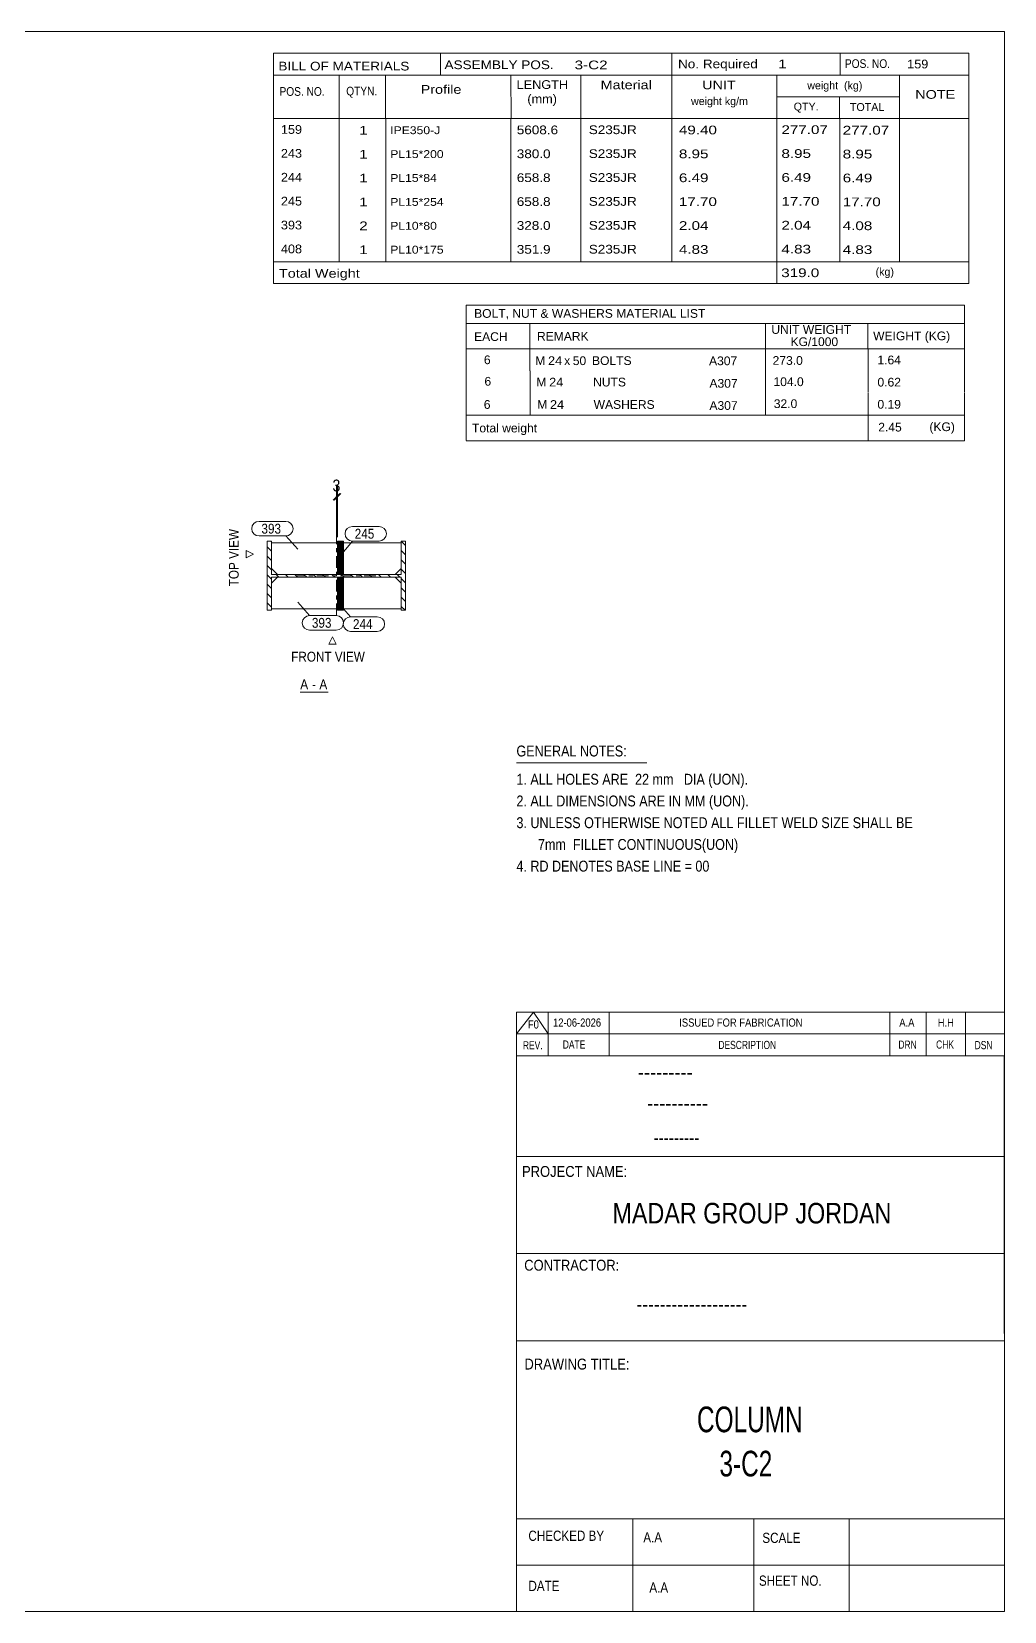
# Model space of a CAD drawing. Header units: millimetres. Extents: x 2 to 579, y 1 to 405.
# Drawn here: x 332.8 to 579, y 5 to 405 of the extents above; entities that cross this region are included whole.
import ezdxf

# ---------------------------------------------------------------- set-up
doc = ezdxf.new("R2010")
doc.units = ezdxf.units.MM
for name, pattern in [('XKITLINE00', [0]), ('XKITLINE01', [4, 1, -1, 1, -1]), ('XKITLINE03', [6, 3, -1, 1, -1])]:
    doc.linetypes.add(name, pattern=pattern)
for name, color, linetype, lineweight in [('Dimensions', 7, 'Continuous', 0), ('DrawingSheet', 5, 'Continuous', 0), ('OtherObjectType', 7, 'Continuous', 0), ('Part', 2, 'Continuous', 0), ('PartMark', 7, 'Continuous', 0)]:
    doc.layers.add(name, color=color, linetype=linetype, lineweight=lineweight)
doc.styles.add('@ARIAL_UNICODE_MS_BOLD', font='ARIAL.TTF')
doc.styles.add('ARIAL', font='ARIAL.TTF')
doc.styles.add('ARIAL_NARROW', font='ARIALN.TTF')
doc.styles.add('COMIC_SANS_MS_BOLD', font='COMICBD.TTF')
doc.styles.add('SWIS721_EX_BT', font='ARIAL.TTF')
doc.styles.add('SWISSE', font='ARIAL.TTF')

# ---------------------------------------------------------------- blocks, each defined once
blk = doc.blocks.new('*A1')
at = {"layer": 'Part', "color": 7, "linetype": 'XKITLINE00', "lineweight": 0}
for p, q in [((393.54, 273.41), (392.44, 274.51)), ((393.54, 271.05), (392.44, 272.15)), ((393.54, 275.77), (393.33, 275.97)), ((427.44, 274.87), (426.34, 275.97)), ((426.34, 275.97), (426.34, 275.97)), ((427.44, 272.51), (426.34, 273.61)), ((393.54, 268.69), (392.44, 269.79)), ((427.44, 270.15), (426.34, 271.25)), ((427.44, 267.8), (426.34, 268.9)), ((393.54, 266.34), (392.44, 267.44)), ((393.54, 263.98), (392.44, 265.08)), ((395.36, 266.87), (394.66, 267.57)), ((397.72, 266.87), (397.02, 267.57)), ((400.08, 266.87), (399.38, 267.57)), ((402.43, 266.87), (401.73, 267.57)), ((404.79, 266.87), (404.09, 267.57)), ((407.15, 266.87), (406.45, 267.57)), ((409.51, 266.87), (408.81, 267.57)), ((411.86, 266.87), (411.16, 267.57)), ((414.22, 266.87), (413.52, 267.57)), ((416.58, 266.87), (415.88, 267.57)), ((418.93, 266.87), (418.23, 267.57)), ((421.29, 266.87), (420.59, 267.57)), ((423.65, 266.87), (422.95, 267.57)), ((426.01, 266.87), (425.31, 267.57)), ((427.44, 265.44), (426.34, 266.54)), ((427.44, 263.08), (426.34, 264.18)), ((393.54, 261.62), (392.44, 262.72)), ((393.54, 259.27), (392.44, 260.37)), ((427.44, 260.73), (426.34, 261.83)), ((427.33, 258.47), (426.34, 259.47))]:
    blk.add_line(p, q, dxfattribs=at)
blk = doc.blocks.new('*A2')
at = {"layer": 'Part', "color": 7, "linetype": 'XKITLINE00', "lineweight": 0}
for p, q in [((410.19, 266.87), (410.19, 266.87)), ((410.19, 266.87), (410.19, 266.87)), ((410.29, 266.77), (410.19, 266.67)), ((410.39, 266.67), (410.19, 266.47)), ((410.49, 266.57), (410.19, 266.26)), ((410.59, 266.47), (410.19, 266.06)), ((410.69, 266.36), (410.19, 265.86)), ((410.79, 266.26), (410.19, 265.66)), ((410.89, 266.16), (410.19, 265.45)), ((410.99, 266.06), (410.19, 265.25)), ((411.1, 265.96), (410.19, 265.05)), ((411.2, 265.86), (410.19, 264.85)), ((411.3, 265.76), (410.19, 264.65)), ((411.4, 265.66), (410.19, 264.44)), ((411.5, 265.56), (410.19, 264.24)), ((411.6, 265.45), (410.19, 264.04)), ((411.69, 265.34), (410.19, 263.84)), ((411.69, 265.14), (410.19, 263.64)), ((411.69, 264.93), (410.19, 263.43)), ((411.69, 264.73), (410.19, 263.23)), ((411.69, 264.53), (410.19, 263.03)), ((411.69, 264.33), (410.19, 262.83)), ((411.69, 264.13), (410.19, 262.63)), ((410.39, 266.87), (410.29, 266.77)), ((410.59, 266.87), (410.39, 266.67)), ((410.79, 266.87), (410.49, 266.57)), ((410.99, 266.87), (410.59, 266.47)), ((411.2, 266.87), (410.69, 266.36)), ((411.4, 266.87), (410.79, 266.26)), ((411.6, 266.87), (410.89, 266.16)), ((411.69, 266.75), (410.99, 266.06)), ((411.69, 266.55), (411.1, 265.96)), ((411.69, 266.35), (411.2, 265.86)), ((411.69, 266.15), (411.3, 265.76)), ((411.69, 265.94), (411.4, 265.66)), ((411.69, 265.74), (411.5, 265.56)), ((411.69, 265.54), (411.6, 265.45)), ((411.69, 263.92), (410.19, 262.42)), ((411.69, 263.72), (410.19, 262.22)), ((411.69, 263.52), (410.19, 262.02)), ((411.69, 263.32), (410.19, 261.82)), ((411.69, 263.12), (410.19, 261.62)), ((411.69, 262.91), (410.19, 261.41)), ((411.69, 262.71), (410.19, 261.21)), ((411.69, 262.51), (410.19, 261.01)), ((411.69, 262.31), (410.19, 260.81)), ((411.69, 262.11), (410.19, 260.61)), ((411.69, 261.9), (410.19, 260.4)), ((411.69, 261.7), (410.19, 260.2)), ((411.69, 261.5), (410.19, 260)), ((411.69, 261.3), (410.19, 259.8)), ((411.69, 261.1), (410.19, 259.6)), ((411.69, 260.89), (410.19, 259.39)), ((411.69, 260.69), (410.19, 259.19)), ((411.69, 260.49), (410.19, 258.99)), ((411.69, 260.29), (410.19, 258.79)), ((411.69, 260.09), (410.19, 258.59)), ((411.69, 259.88), (410.27, 258.47)), ((411.69, 259.68), (410.47, 258.47)), ((411.69, 259.48), (410.68, 258.47)), ((411.69, 259.28), (410.88, 258.47)), ((411.69, 259.07), (411.08, 258.47)), ((411.69, 258.87), (411.28, 258.47)), ((411.69, 258.67), (411.48, 258.47))]:
    blk.add_line(p, q, dxfattribs=at)
blk = doc.blocks.new('*A3')
at = {"layer": 'Part', "color": 7, "linetype": 'XKITLINE00', "lineweight": 0}
for p, q in [((410.29, 275.87), (410.19, 275.77)), ((410.39, 275.77), (410.19, 275.57)), ((410.49, 275.67), (410.19, 275.36)), ((410.59, 275.57), (410.19, 275.16)), ((410.69, 275.46), (410.19, 274.96)), ((410.79, 275.36), (410.19, 274.76)), ((410.89, 275.26), (410.19, 274.56)), ((410.99, 275.16), (410.19, 274.35)), ((411.1, 275.06), (410.19, 274.15)), ((411.2, 274.96), (410.19, 273.95)), ((411.3, 274.86), (410.19, 273.75)), ((411.4, 274.76), (410.19, 273.55)), ((411.5, 274.66), (410.19, 273.34)), ((411.6, 274.56), (410.19, 273.14)), ((411.69, 274.44), (410.19, 272.94)), ((411.69, 274.24), (410.19, 272.74)), ((411.69, 274.04), (410.19, 272.54)), ((411.69, 273.83), (410.19, 272.33)), ((411.69, 273.63), (410.19, 272.13)), ((411.69, 273.43), (410.19, 271.93)), ((411.69, 273.23), (410.19, 271.73)), ((411.69, 273.02), (410.19, 271.52)), ((411.69, 272.82), (410.19, 271.32)), ((411.69, 272.62), (410.19, 271.12)), ((411.69, 272.42), (410.19, 270.92)), ((411.69, 272.22), (410.19, 270.72)), ((411.69, 272.01), (410.19, 270.51)), ((410.39, 275.97), (410.29, 275.87)), ((410.59, 275.97), (410.39, 275.77)), ((410.79, 275.97), (410.49, 275.67)), ((410.99, 275.97), (410.59, 275.57)), ((411.2, 275.97), (410.69, 275.46)), ((411.4, 275.97), (410.79, 275.36)), ((411.6, 275.97), (410.89, 275.26)), ((411.69, 275.85), (410.99, 275.16)), ((411.69, 275.65), (411.1, 275.06)), ((411.69, 275.45), (411.2, 274.96)), ((411.69, 275.25), (411.3, 274.86)), ((411.69, 275.05), (411.4, 274.76)), ((411.69, 274.84), (411.5, 274.66)), ((411.69, 274.64), (411.6, 274.56)), ((411.69, 271.81), (410.19, 270.31)), ((411.69, 271.61), (410.19, 270.11)), ((411.69, 271.41), (410.19, 269.91)), ((411.69, 271.21), (410.19, 269.71)), ((411.69, 271), (410.19, 269.5)), ((411.69, 270.8), (410.19, 269.3)), ((411.69, 270.6), (410.19, 269.1)), ((411.69, 270.4), (410.19, 268.9)), ((411.69, 270.2), (410.19, 268.7)), ((411.69, 269.99), (410.19, 268.49)), ((411.69, 269.79), (410.19, 268.29)), ((411.69, 269.59), (410.19, 268.09)), ((411.69, 269.39), (410.19, 267.89)), ((411.69, 269.19), (410.19, 267.69)), ((411.69, 268.98), (410.27, 267.57)), ((411.69, 268.78), (410.47, 267.57)), ((411.69, 268.58), (410.68, 267.57)), ((411.69, 268.38), (410.88, 267.57)), ((411.69, 268.18), (411.08, 267.57)), ((411.69, 267.97), (411.28, 267.57)), ((411.69, 267.77), (411.48, 267.57))]:
    blk.add_line(p, q, dxfattribs=at)
blk = doc.blocks.new('*A28')
at = {"layer": 'Part', "color": 7, "linetype": 'XKITLINE03', "lineweight": 0}
for p, q in [((409.94, 257.22), (409.94, 277.22)), ((419.94, 267.22), (399.94, 267.22))]:
    blk.add_line(p, q, dxfattribs=at)
at = {"layer": 'Part', "color": 2, "linetype": 'XKITLINE00', "lineweight": 0}
for p, q in [((392.44, 258.47), (392.44, 275.97)), ((392.44, 275.97), (393.54, 275.97)), ((393.54, 275.97), (393.54, 267.57)), ((426.34, 275.97), (427.44, 275.97)), ((426.34, 267.57), (426.34, 275.97)), ((427.44, 275.97), (427.44, 258.47)), ((393.54, 267.57), (426.34, 267.57)), ((426.34, 266.87), (393.54, 266.87)), ((393.54, 266.87), (393.54, 258.47)), ((426.34, 258.47), (426.34, 266.87)), ((393.54, 258.47), (392.44, 258.47)), ((427.44, 258.47), (426.34, 258.47))]:
    blk.add_line(p, q, dxfattribs=at)
blk = doc.blocks.new('*A29')
at = {"layer": 'Part', "color": 2, "linetype": 'XKITLINE00', "lineweight": 0}
for p, q in [((393.54, 265.37), (395.04, 266.87)), ((426.34, 265.37), (424.84, 266.87)), ((393.54, 258.87), (410.19, 258.87)), ((426.34, 258.87), (411.69, 258.87))]:
    blk.add_line(p, q, dxfattribs=at)
at = {"layer": 'Part', "color": 7, "linetype": 'XKITLINE01', "lineweight": 0}
for p, q in [((393.54, 258.87), (393.54, 265.37)), ((395.04, 266.87), (424.84, 266.87)), ((426.34, 258.87), (426.34, 265.37)), ((410.19, 258.87), (411.69, 258.87))]:
    blk.add_line(p, q, dxfattribs=at)
blk = doc.blocks.new('*A30')
at = {"layer": 'Part', "color": 2, "linetype": 'XKITLINE00', "lineweight": 0}
for p, q in [((393.54, 275.57), (410.19, 275.57)), ((426.34, 275.57), (411.69, 275.57)), ((393.54, 269.07), (395.04, 267.57)), ((426.34, 269.07), (424.84, 267.57))]:
    blk.add_line(p, q, dxfattribs=at)
at = {"layer": 'Part', "color": 7, "linetype": 'XKITLINE01', "lineweight": 0}
for p, q in [((393.54, 269.07), (393.54, 275.57)), ((411.69, 275.57), (410.19, 275.57)), ((426.34, 275.57), (426.34, 269.07)), ((395.04, 267.57), (424.84, 267.57))]:
    blk.add_line(p, q, dxfattribs=at)
blk = doc.blocks.new('*A31')
at = {"layer": 'Part', "color": 2, "linetype": 'XKITLINE00', "lineweight": 0}
for p, q in [((410.19, 258.47), (410.19, 266.87)), ((410.19, 266.87), (411.69, 266.87)), ((411.69, 258.47), (411.69, 266.87)), ((411.69, 258.47), (410.19, 258.47))]:
    blk.add_line(p, q, dxfattribs=at)
at = {"layer": 'Part', "color": 7, "linetype": 'XKITLINE01', "lineweight": 0}
blk.add_line((410.19, 265.37), (411.69, 265.37), dxfattribs=at)
blk = doc.blocks.new('*A32')
at = {"layer": 'Part', "color": 2, "linetype": 'XKITLINE00', "lineweight": 0}
for p, q in [((410.19, 275.97), (410.19, 267.57)), ((411.69, 275.97), (410.19, 275.97)), ((411.69, 267.57), (411.69, 275.97)), ((411.69, 267.57), (410.19, 267.57))]:
    blk.add_line(p, q, dxfattribs=at)
at = {"layer": 'Part', "color": 7, "linetype": 'XKITLINE01', "lineweight": 0}
blk.add_line((410.19, 269.07), (411.69, 269.07), dxfattribs=at)
blk = doc.blocks.new('*A33')
at = {"layer": 'DrawingSheet', "color": 5, "linetype": 'XKITLINE00', "lineweight": 0}
for p, q in [((579, 405), (5, 405)), ((5, 405), (5, 5)), ((579, 5), (579, 405)), ((5, 5), (579, 5))]:
    blk.add_line(p, q, dxfattribs=at)
at = {"layer": 'DrawingSheet', "color": 5, "style": 'ARIAL', "width": 0.85}
blk.add_text('Tekla structures', height=2, rotation=90, dxfattribs=at).set_placement((4.5, 5.5))
blk = doc.blocks.new('*A34')
at = {"layer": 'OtherObjectType', "color": 7, "linetype": 'XKITLINE00', "lineweight": 0}
for p, q in [((442.76, 335.7), (442.75, 324.7)), ((442.76, 335.7), (568.88, 335.7)), ((568.88, 335.7), (568.88, 324.7)), ((442.75, 331.05), (568.88, 331.05)), ((458.87, 331.06), (458.87, 324.7)), ((518.57, 331.06), (518.57, 324.7)), ((544.47, 331.04), (544.47, 324.7)), ((442.76, 324.67), (442.76, 319.17)), ((442.77, 324.7), (568.88, 324.7)), ((458.92, 324.7), (458.92, 319.08)), ((518.57, 324.7), (518.57, 319.08)), ((544.5, 324.7), (544.5, 319.2)), ((568.88, 324.7), (568.88, 319.2)), ((442.79, 319.08), (442.79, 313.47)), ((458.95, 319.08), (458.95, 313.46)), ((518.57, 319.08), (518.57, 313.46)), ((544.5, 319.08), (544.5, 313.58)), ((568.88, 319.08), (568.88, 313.58)), ((442.79, 313.45), (442.79, 307.88)), ((458.95, 313.46), (458.95, 307.84)), ((518.57, 313.46), (518.57, 307.84)), ((544.5, 313.46), (544.5, 307.85)), ((568.88, 313.46), (568.88, 307.85)), ((568.88, 307.85), (442.75, 307.88)), ((442.78, 307.84), (442.78, 301.44)), ((442.85, 307.84), (568.87, 307.84)), ((544.5, 307.81), (544.5, 301.39)), ((568.87, 307.81), (568.87, 301.4)), ((442.77, 301.4), (568.87, 301.4))]:
    blk.add_line(p, q, dxfattribs=at)
at = {"layer": 'OtherObjectType', "color": 7, "style": 'ARIAL_NARROW'}
for s, width, p in [('BOLT, NUT & WASHERS MATERIAL LIST', 1.211571, (444.79, 332.54)), ('EACH', 1.211571, (444.78, 326.67)), ('REMARK', 1.211571, (460.7, 326.76)), ('UNIT WEIGHT', 1.211571, (520.03, 328.47)), ('WEIGHT (KG)', 1.211571, (545.78, 326.85)), (' KG/1000', 1.211571, (524.02, 325.38)), ('6', 1.211571, (447.26, 320.8)), ('M', 1.211571, (460.26, 320.6)), ('24', 1.275, (463.5, 320.58)), ('x', 1.211571, (467.58, 320.58)), ('50', 1.211571, (469.76, 320.57)), ('BOLTS', 1.211571, (474.63, 320.59)), ('A307', 1.211571, (504.25, 320.54)), ('273.0', 1.211571, (520.34, 320.63)), ('1.64', 1.211571, (546.87, 320.76)), ('6', 1.211571, (447.4, 315.36)), ('M', 1.211571, (460.54, 315.16)), ('24', 1.275, (463.78, 315.14)), ('NUTS', 1.211571, (474.91, 315.16)), ('A307', 1.211571, (504.35, 314.84)), ('104.0', 1.211571, (520.56, 315.25)), ('0.62', 1.211571, (546.87, 315.14)), ('6', 1.211571, (447.24, 309.49)), ('M', 1.211571, (460.76, 309.49)), ('24', 1.275, (464, 309.47)), ('WASHERS', 1.211571, (475.04, 309.48)), ('A307', 1.211571, (504.35, 309.22)), ('32.0', 1.211571, (520.64, 309.69)), ('0.19', 1.211571, (546.87, 309.53)), ('Total weight', 1.211571, (444.26, 303.52)), ('2.45', 1.211571, (547.07, 303.75)), ('(KG)', 1.211571, (560.02, 303.85))]:
    blk.add_text(s, height=2.2, dxfattribs=dict(at, width=width)).set_placement(p)
blk = doc.blocks.new('*A35')
at = {"layer": 'OtherObjectType', "color": 7, "linetype": 'XKITLINE00', "lineweight": 0}
blk.add_line((455.5, 219.82), (488.5, 219.82), dxfattribs=at)
at = {"layer": 'OtherObjectType', "color": 7, "style": 'ARIAL_NARROW', "width": 1.008832}
for s, p in [('GENERAL NOTES:', (455.5, 221.47)), ('1. ALL HOLES ARE  22 mm   DIA (UON).', (455.5, 214.32)), ('2. ALL DIMENSIONS ARE IN MM (UON).', (455.5, 208.82)), ('3. UNLESS OTHERWISE NOTED ALL FILLET WELD SIZE SHALL BE', (455.5, 203.32)), ('7mm  FILLET CONTINUOUS(UON)', (460.95, 197.82)), ('4. RD DENOTES BASE LINE = 00', (455.5, 192.32))]:
    blk.add_text(s, height=2.75, dxfattribs=at).set_placement(p)
blk = doc.blocks.new('*A36')
at = {"layer": 'OtherObjectType', "color": 7, "linetype": 'XKITLINE00', "lineweight": 0}
for p, q in [((455.5, 156.76), (579, 156.76)), ((455.5, 151.21), (459.82, 156.76)), ((455.5, 151.21), (455.5, 156.76)), ((459.82, 156.76), (463.53, 151.21)), ((463.53, 151.21), (463.53, 156.76)), ((478.97, 151.21), (478.97, 156.76)), ((549.98, 151.21), (549.98, 156.76)), ((559.24, 151.21), (559.24, 156.76)), ((569.12, 151.21), (569.12, 156.76)), ((579, 151.21), (579, 156.76)), ((455.5, 151.21), (579, 151.21)), ((455.5, 145.65), (455.5, 151.21)), ((459.21, 151.21), (579, 151.21)), ((463.53, 145.65), (463.53, 151.21)), ((478.97, 145.65), (478.97, 151.21)), ((549.98, 145.65), (549.98, 151.21)), ((559.24, 145.65), (559.24, 151.21)), ((569.12, 145.65), (569.12, 151.21)), ((579, 145.65), (579, 151.21))]:
    blk.add_line(p, q, dxfattribs=at)
at = {"layer": 'OtherObjectType', "color": 7, "style": 'ARIAL_NARROW'}
for s, height, width, p in [('F0', 2.058, 1.008832, (458.4, 152.59)), ('12-06-2026', 2.058, 1.008832, (464.76, 153.06)), ('ISSUED FOR FABRICATION', 2.0583, 1.008832, (496.71, 153.06)), ('A.A', 2.058, 1.008832, (552.4, 153.06)), ('H.H', 2.058, 1.008832, (562.13, 153.06)), ('REV.', 2.058, 0.907949, (457.13, 147.31)), ('DATE', 2.058, 0.907949, (467.23, 147.5)), ('DESCRIPTION', 2.0583, 0.907949, (506.61, 147.39)), ('DRN', 2.058, 0.907949, (552.17, 147.47)), ('CHK', 2.058, 0.907949, (561.72, 147.5)), ('DSN', 2.058, 0.907949, (571.47, 147.35))]:
    blk.add_text(s, height=height, dxfattribs=dict(at, width=width)).set_placement(p)
blk = doc.blocks.new('*A38')
at = {"layer": 'OtherObjectType', "color": 2, "linetype": 'XKITLINE00', "lineweight": 0}
for p, q in [((455.5, 145.65), (579, 145.65)), ((455.5, 5), (455.5, 145.64)), ((578.98, 145.64), (579, 5)), ((579, 120.14), (455.5, 120.14)), ((455.5, 95.63), (579, 95.63)), ((579, 73.49), (455.5, 73.49)), ((579, 28.4), (455.5, 28.4)), ((484.94, 28.4), (484.94, 5)), ((515.62, 5), (515.62, 28.4)), ((539.75, 5), (539.75, 28.4)), ((579, 16.7), (455.5, 16.7)), ((579, 5), (455.5, 5))]:
    blk.add_line(p, q, dxfattribs=at)
at = {"layer": 'OtherObjectType', "color": 4, "style": '@ARIAL_UNICODE_MS_BOLD', "width": 0.85}
blk.add_text('---------', height=3.9, dxfattribs=at).set_placement((486.23, 139.59))
at = {"layer": 'OtherObjectType', "color": 7, "style": 'ARIAL', "width": 0.85}
for s, height, p in [('----------', 3.9, (488.56, 131.77)), ('---------', 3.25, (490.21, 123.31))]:
    blk.add_text(s, height=height, dxfattribs=at).set_placement(p)
at = {"layer": 'OtherObjectType', "color": 3, "width": 0.85}
for s, style, p in [('PROJECT NAME:', 'SWIS721_EX_BT', (456.92, 115.01)), ('CONTRACTOR:', 'SWISSE', (457.47, 91.27)), ('DRAWING TITLE:', 'SWIS721_EX_BT', (457.53, 66.24))]:
    blk.add_text(s, height=2.7618, dxfattribs=dict(at, style=style)).set_placement(p)
at = {"layer": 'OtherObjectType', "color": 7, "width": 0.85}
for s, height, p in [('MADAR GROUP JORDAN', 5.2, (479.79, 103.23)), ('CHECKED BY', 2.592, (458.53, 22.86)), ('A.A', 2.592, (487.61, 22.45)), ('SCALE', 2.592, (517.74, 22.33)), ('DATE', 2.592, (458.54, 10.16)), ('A.A', 2.592, (489.14, 9.76)), ('SHEET NO.', 2.592, (516.87, 11.49))]:
    blk.add_text(s, height=height, dxfattribs=at).set_placement(p)
at = {"layer": 'OtherObjectType', "color": 1}
for s, height, style, width, p in [('-------------------', 3.9, 'COMIC_SANS_MS_BOLD', 0.85, (485.87, 80.86)), ('COLUMN', 6.5, 'ARIAL', 0.68, (501.19, 50.37)), ('3-C2', 6.5, 'ARIAL', 0.68, (506.88, 39.17))]:
    blk.add_text(s, height=height, dxfattribs=dict(at, style=style, width=width)).set_placement(p)
blk = doc.blocks.new('*A39')
at = {"layer": 'OtherObjectType', "color": 7, "linetype": 'XKITLINE00', "lineweight": 0}
for p, q in [((393.98, 399.5), (569.98, 399.5)), ((393.98, 399.5), (393.98, 388.5)), ((436.26, 399.42), (436.26, 393.87)), ((494.85, 394), (494.85, 399.5)), ((537.43, 393.96), (537.43, 399.42)), ((569.98, 394), (569.98, 399.5)), ((393.98, 394), (569.98, 394)), ((410.64, 394), (410.64, 383)), ((422.4, 393.98), (422.4, 383.03)), ((454.12, 393.99), (454.13, 383)), ((471.78, 393.98), (471.78, 383)), ((494.85, 393.98), (494.85, 383)), ((521.43, 394), (521.43, 383)), ((552.42, 394), (552.42, 383)), ((569.98, 394), (569.98, 388.5)), ((393.98, 388.5), (393.98, 383)), ((521.45, 388.52), (552.45, 388.52)), ((537.28, 388.52), (537.28, 383)), ((569.98, 388.5), (569.98, 383)), ((393.98, 383), (569.98, 383)), ((393.98, 383), (393.98, 376.95)), ((410.63, 383), (410.63, 376.95)), ((422.44, 382.99), (422.44, 376.95)), ((454.12, 383), (454.11, 376.95)), ((471.79, 383), (471.79, 376.95)), ((494.87, 383), (494.87, 376.95)), ((521.44, 383), (521.44, 376.95)), ((537.33, 382.95), (537.33, 376.95)), ((552.43, 383), (552.43, 376.95)), ((569.98, 383), (569.98, 376.95)), ((393.98, 376.95), (393.98, 370.9)), ((410.63, 376.95), (410.63, 370.9)), ((422.44, 376.94), (422.44, 370.9)), ((454.12, 376.95), (454.11, 370.9)), ((471.79, 376.95), (471.79, 370.9)), ((494.87, 376.95), (494.87, 370.9)), ((521.44, 376.95), (521.44, 370.9)), ((537.33, 376.9), (537.33, 370.9)), ((552.43, 376.95), (552.43, 370.9)), ((569.98, 376.95), (569.98, 370.9)), ((393.98, 370.9), (393.98, 364.85)), ((410.63, 370.9), (410.63, 364.85)), ((422.44, 370.89), (422.44, 364.85)), ((454.12, 370.9), (454.11, 364.85)), ((471.79, 370.9), (471.79, 364.85)), ((494.87, 370.9), (494.87, 364.85)), ((521.44, 370.9), (521.44, 364.85)), ((537.33, 370.85), (537.33, 364.85)), ((552.43, 370.9), (552.43, 364.85)), ((569.98, 370.9), (569.98, 364.85)), ((393.98, 364.85), (393.98, 358.8)), ((410.63, 364.85), (410.63, 358.8)), ((422.44, 364.84), (422.44, 358.8)), ((454.12, 364.85), (454.11, 358.8)), ((471.79, 364.85), (471.79, 358.8)), ((494.87, 364.85), (494.87, 358.8)), ((521.44, 364.85), (521.44, 358.8)), ((537.33, 364.8), (537.33, 358.8)), ((552.43, 364.85), (552.43, 358.8)), ((569.98, 364.85), (569.98, 358.8)), ((393.98, 358.8), (393.98, 352.75)), ((410.63, 358.8), (410.63, 352.75)), ((422.44, 358.79), (422.44, 352.75)), ((454.12, 358.8), (454.11, 352.75)), ((471.79, 358.8), (471.79, 352.75)), ((494.87, 358.8), (494.87, 352.75)), ((521.44, 358.8), (521.44, 352.75)), ((537.33, 358.75), (537.33, 352.75)), ((552.43, 358.8), (552.43, 352.75)), ((569.98, 358.8), (569.98, 352.75)), ((393.98, 352.75), (393.98, 346.7)), ((410.63, 352.75), (410.63, 346.7)), ((422.44, 352.74), (422.44, 346.7)), ((454.12, 352.75), (454.11, 346.7)), ((471.79, 352.75), (471.79, 346.7)), ((494.87, 352.75), (494.87, 346.7)), ((521.44, 352.75), (521.44, 346.7)), ((537.33, 352.7), (537.33, 346.7)), ((552.43, 352.75), (552.43, 346.7)), ((569.98, 352.75), (569.98, 346.7)), ((393.98, 346.7), (569.98, 346.7)), ((393.98, 346.7), (393.98, 341.2)), ((521.44, 346.7), (521.44, 341.2)), ((569.98, 346.7), (569.98, 341.2)), ((393.98, 341.2), (569.98, 341.2))]:
    blk.add_line(p, q, dxfattribs=at)
at = {"layer": 'OtherObjectType', "color": 7, "style": 'ARIAL_NARROW'}
for s, height, width, p in [('BILL OF MATERIALS', 2.2, 1.36, (395.25, 395.16)), ('ASSEMBLY POS.', 2.2, 1.36, (437.3, 395.5)), ('3-C2', 2.2, 1.525501, (470.23, 395.46)), ('No. Required', 2.2, 1.36, (496.39, 395.72)), ('1', 2.2, 1.525501, (521.75, 395.72)), ('POS. NO.', 2.2, 1.02, (538.63, 395.79)), ('159', 2.2, 1.270501, (554.4, 395.69)), ('LENGTH', 2.2, 1.275, (455.54, 390.49)), ('Material', 2.2, 1.445, (476.81, 390.41)), ('UNIT', 2.2, 1.445, (502.52, 390.4)), ('weight  (kg)', 1.98, 1.19, (529.11, 390.39)), ('POS. NO.', 2.2, 1.02, (395.53, 388.74)), ('QTYN.', 2.2, 1.02, (412.42, 388.84)), ('Profile', 2.2, 1.445, (431.26, 389.25)), ('(mm)', 2.2, 1.275, (458.26, 386.86)), ('weight kg/m', 1.98, 1.19, (499.69, 386.4)), ('NOTE', 2.2, 1.445, (556.44, 387.99)), ('QTY.', 1.98, 1.19, (525.68, 385.03)), ('TOTAL', 1.98, 1.19, (539.9, 384.91)), ('159', 2.2, 1.270501, (395.89, 379.12)), ('1', 2.2, 1.525501, (415.71, 378.91)), ('IPE350-J', 1.98, 1.355501, (423.56, 379.04)), ('5608.6', 2.2, 1.355501, (455.59, 379.01)), ('S235JR', 2.2, 1.355501, (473.81, 379.05)), ('49.40', 2.2, 1.525501, (496.62, 378.99)), ('277.07', 2.2, 1.525501, (522.57, 379.07)), ('277.07', 2.2, 1.525501, (538.08, 378.94)), ('243', 2.2, 1.270501, (395.89, 373.07)), ('1', 2.2, 1.525501, (415.71, 372.86)), ('PL15*200', 1.98, 1.355501, (423.56, 372.99)), ('380.0', 2.2, 1.355501, (455.59, 372.96)), ('S235JR', 2.2, 1.355501, (473.81, 373)), ('8.95', 2.2, 1.525501, (496.62, 372.94)), ('8.95', 2.2, 1.525501, (522.57, 373.02)), ('8.95', 2.2, 1.525501, (538.08, 372.89)), ('244', 2.2, 1.270501, (395.89, 367.02)), ('1', 2.2, 1.525501, (415.71, 366.81)), ('PL15*84', 1.98, 1.355501, (423.56, 366.94)), ('658.8', 2.2, 1.355501, (455.59, 366.91)), ('S235JR', 2.2, 1.355501, (473.81, 366.95)), ('6.49', 2.2, 1.525501, (496.62, 366.89)), ('6.49', 2.2, 1.525501, (522.57, 366.97)), ('6.49', 2.2, 1.525501, (538.08, 366.84)), ('245', 2.2, 1.270501, (395.89, 360.97)), ('1', 2.2, 1.525501, (415.71, 360.76)), ('PL15*254', 1.98, 1.355501, (423.56, 360.89)), ('658.8', 2.2, 1.355501, (455.59, 360.86)), ('S235JR', 2.2, 1.355501, (473.81, 360.9)), ('17.70', 2.2, 1.525501, (496.62, 360.84)), ('17.70', 2.2, 1.525501, (522.57, 360.92)), ('17.70', 2.2, 1.525501, (538.08, 360.79)), ('393', 2.2, 1.270501, (395.89, 354.92)), ('2', 2.2, 1.525501, (415.71, 354.71)), ('PL10*80', 1.98, 1.355501, (423.56, 354.84)), ('328.0', 2.2, 1.355501, (455.59, 354.81)), ('S235JR', 2.2, 1.355501, (473.81, 354.85)), ('2.04', 2.2, 1.525501, (496.62, 354.79)), ('2.04', 2.2, 1.525501, (522.57, 354.87)), ('4.08', 2.2, 1.525501, (538.08, 354.74)), ('408', 2.2, 1.270501, (395.89, 348.87)), ('1', 2.2, 1.525501, (415.71, 348.66)), ('PL10*175', 1.98, 1.355501, (423.56, 348.79)), ('351.9', 2.2, 1.355501, (455.59, 348.76)), ('S235JR', 2.2, 1.355501, (473.81, 348.8)), ('4.83', 2.2, 1.525501, (496.62, 348.74)), ('4.83', 2.2, 1.525501, (522.57, 348.82)), ('4.83', 2.2, 1.525501, (538.08, 348.69)), ('Total Weight', 2.2, 1.445, (395.4, 342.69)), ('319.0', 2.2, 1.525501, (522.52, 342.84)), ('(kg)', 1.98, 1.19, (546.4, 343.21))]:
    blk.add_text(s, height=height, dxfattribs=dict(at, width=width)).set_placement(p)
blk = doc.blocks.new('*A107')
at = {"layer": 'Dimensions', "color": 7, "linetype": 'XKITLINE00', "lineweight": 0}
for p, q in [((410.78, 288.07), (409.09, 286.37)), ((411.03, 288.07), (409.34, 286.37)), ((409.94, 276.97), (409.94, 290.07)), ((410.19, 276.97), (410.19, 290.07)), ((409.94, 287.22), (410.19, 287.22))]:
    blk.add_line(p, q, dxfattribs=at)
at = {"layer": 'Dimensions', "color": 3}
for p in [(409.94, 287.22), (410.19, 287.22)]:
    blk.add_point(p, dxfattribs=at)
at = {"layer": 'Dimensions', "color": 3, "style": 'ARIAL', "width": 0.85}
blk.add_text('3', height=3, dxfattribs=at).set_placement((408.95, 288.57))
blk = doc.blocks.new('*A108')
at = {"layer": 'PartMark', "color": 7, "linetype": 'XKITLINE00', "lineweight": 0}
for p, q in [((410.47, 271.79), (413.97, 276.01)), ((413.97, 279.71), (420.73, 279.71)), ((413.97, 276.01), (420.73, 276.01))]:
    blk.add_line(p, q, dxfattribs=at)
for centre, start, end in [((413.97, 277.86), 90, 270), ((420.73, 277.86), 270, 90)]:
    blk.add_arc(centre, 1.85, start, end, dxfattribs=at)
at = {"layer": 'PartMark', "color": 3, "style": 'ARIAL', "width": 0.85}
blk.add_text('245', height=2.5, dxfattribs=at).set_placement((414.57, 276.61))
blk = doc.blocks.new('*A109')
at = {"layer": 'PartMark', "color": 7, "linetype": 'XKITLINE00', "lineweight": 0}
for p, q in [((410.52, 260.18), (413.52, 256.83)), ((413.52, 256.83), (420.28, 256.83)), ((413.52, 253.13), (420.28, 253.13))]:
    blk.add_line(p, q, dxfattribs=at)
for centre, start, end in [((413.52, 254.98), 90, 270), ((420.28, 254.98), 270, 90)]:
    blk.add_arc(centre, 1.85, start, end, dxfattribs=at)
at = {"layer": 'PartMark', "color": 3, "style": 'ARIAL', "width": 0.85}
blk.add_text('244', height=2.5, dxfattribs=at).set_placement((414.12, 253.73))
blk = doc.blocks.new('*A110')
at = {"layer": 'PartMark', "color": 7, "linetype": 'XKITLINE00', "lineweight": 0}
for p, q in [((390.36, 280.99), (397.13, 280.99)), ((390.36, 277.29), (397.13, 277.29)), ((400.13, 273.94), (397.13, 277.29))]:
    blk.add_line(p, q, dxfattribs=at)
for centre, start, end in [((390.36, 279.14), 90, 270), ((397.13, 279.14), 270, 90)]:
    blk.add_arc(centre, 1.85, start, end, dxfattribs=at)
at = {"layer": 'PartMark', "color": 3, "style": 'ARIAL', "width": 0.85}
blk.add_text('393', height=2.5, dxfattribs=at).set_placement((390.96, 277.89))
blk = doc.blocks.new('*A111')
at = {"layer": 'PartMark', "color": 7, "linetype": 'XKITLINE00', "lineweight": 0}
for p, q in [((400.13, 260.5), (403.13, 257.15)), ((403.13, 257.15), (409.89, 257.15)), ((403.13, 253.45), (409.89, 253.45))]:
    blk.add_line(p, q, dxfattribs=at)
for centre, start, end in [((403.13, 255.3), 90, 270), ((409.89, 255.3), 270, 90)]:
    blk.add_arc(centre, 1.85, start, end, dxfattribs=at)
at = {"layer": 'PartMark', "color": 3, "style": 'ARIAL', "width": 0.85}
blk.add_text('393', height=2.5, dxfattribs=at).set_placement((403.73, 254.05))
blk = doc.blocks.new('*A112')
at = {"layer": 'OtherObjectType', "color": 7, "linetype": 'XKITLINE00', "lineweight": 0}
for p, q in [((387.09, 271.76), (387.09, 273.64)), ((387.09, 273.64), (388.96, 272.7)), ((388.96, 272.7), (387.09, 271.76)), ((388.96, 272.7), (388.96, 272.7)), ((408.01, 249.86), (408.95, 251.73)), ((409.89, 249.86), (408.01, 249.86)), ((408.95, 251.73), (409.89, 249.86)), ((408.95, 251.73), (408.95, 251.73)), ((400.8, 237.73), (407.85, 237.73))]:
    blk.add_line(p, q, dxfattribs=at)
at = {"layer": 'OtherObjectType', "color": 7, "style": 'ARIAL', "width": 0.85}
blk.add_text('TOP VIEW', height=2.5, rotation=90, dxfattribs=at).set_placement((385.21, 264.55))
for s, p in [('FRONT VIEW', (398.49, 245.48)), ('A', (400.8, 238.48)), ('A', (405.63, 238.48)), ('-', (403.77, 238.48))]:
    blk.add_text(s, height=2.5, dxfattribs=at).set_placement(p)

msp = doc.modelspace()

# ---------------------------------------------------------------- block references
at = {"lineweight": 0}
for name in ['*A33', '*A39', '*A34', '*A107', '*A110', '*A28', '*A108', '*A1', '*A30', '*A3', '*A32', '*A29', '*A2', '*A31', '*A111', '*A109', '*A35', '*A36', '*A38']:
    msp.add_blockref(name, (0, 0), dxfattribs=at)
at = {"layer": 'OtherObjectType', "lineweight": 0}
msp.add_blockref('*A112', (0, 0), dxfattribs=at)

doc.saveas('drawing.dxf')
